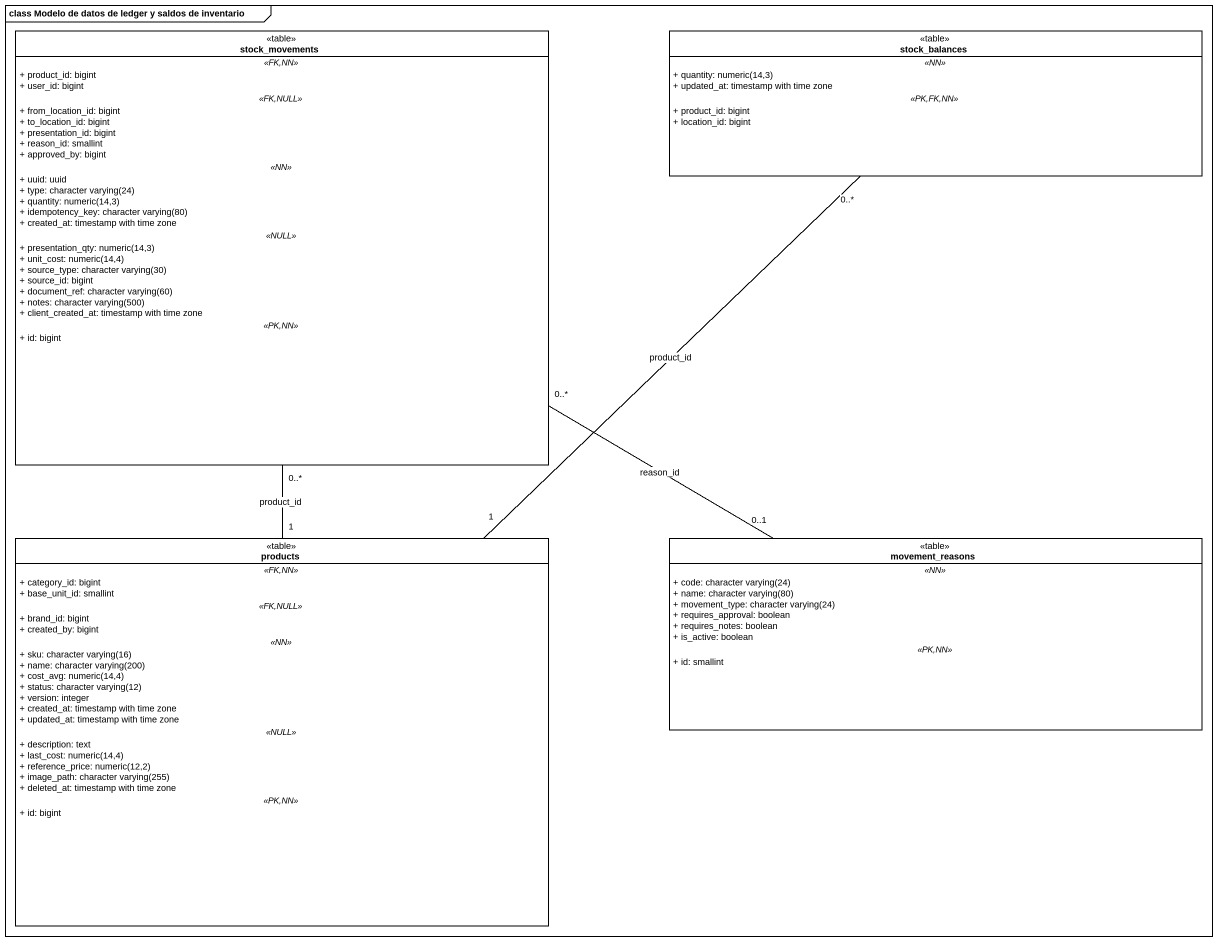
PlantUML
@startuml
mainframe class Modelo de datos de ledger y saldos de inventario
hide circle
hide empty members
skinparam classAttributeIconSize 0
class stock_movements <<table>> {
  .. <<FK,NN>> ..
  + product_id: bigint
  + user_id: bigint
  .. <<FK,NULL>> ..
  + from_location_id: bigint
  + to_location_id: bigint
  + presentation_id: bigint
  + reason_id: smallint
  + approved_by: bigint
  .. <<NN>> ..
  + uuid: uuid
  {field} + type: character varying(24)
  {field} + quantity: numeric(14,3)
  {field} + idempotency_key: character varying(80)
  + created_at: timestamp with time zone
  .. <<NULL>> ..
  {field} + presentation_qty: numeric(14,3)
  {field} + unit_cost: numeric(14,4)
  {field} + source_type: character varying(30)
  + source_id: bigint
  {field} + document_ref: character varying(60)
  {field} + notes: character varying(500)
  + client_created_at: timestamp with time zone
  .. <<PK,NN>> ..
  + id: bigint
}
class stock_balances <<table>> {
  .. <<NN>> ..
  {field} + quantity: numeric(14,3)
  + updated_at: timestamp with time zone
  .. <<PK,FK,NN>> ..
  + product_id: bigint
  + location_id: bigint
}
class products <<table>> {
  .. <<FK,NN>> ..
  + category_id: bigint
  + base_unit_id: smallint
  .. <<FK,NULL>> ..
  + brand_id: bigint
  + created_by: bigint
  .. <<NN>> ..
  {field} + sku: character varying(16)
  {field} + name: character varying(200)
  {field} + cost_avg: numeric(14,4)
  {field} + status: character varying(12)
  + version: integer
  + created_at: timestamp with time zone
  + updated_at: timestamp with time zone
  .. <<NULL>> ..
  + description: text
  {field} + last_cost: numeric(14,4)
  {field} + reference_price: numeric(12,2)
  {field} + image_path: character varying(255)
  + deleted_at: timestamp with time zone
  .. <<PK,NN>> ..
  + id: bigint
}
class movement_reasons <<table>> {
  .. <<NN>> ..
  {field} + code: character varying(24)
  {field} + name: character varying(80)
  {field} + movement_type: character varying(24)
  + requires_approval: boolean
  + requires_notes: boolean
  + is_active: boolean
  .. <<PK,NN>> ..
  + id: smallint
}
stock_movements "0..*" -- "1" products : product_id
stock_movements "0..*" -right- "0..1" movement_reasons : reason_id
stock_balances "0..*" -- "1" products : product_id
@enduml
